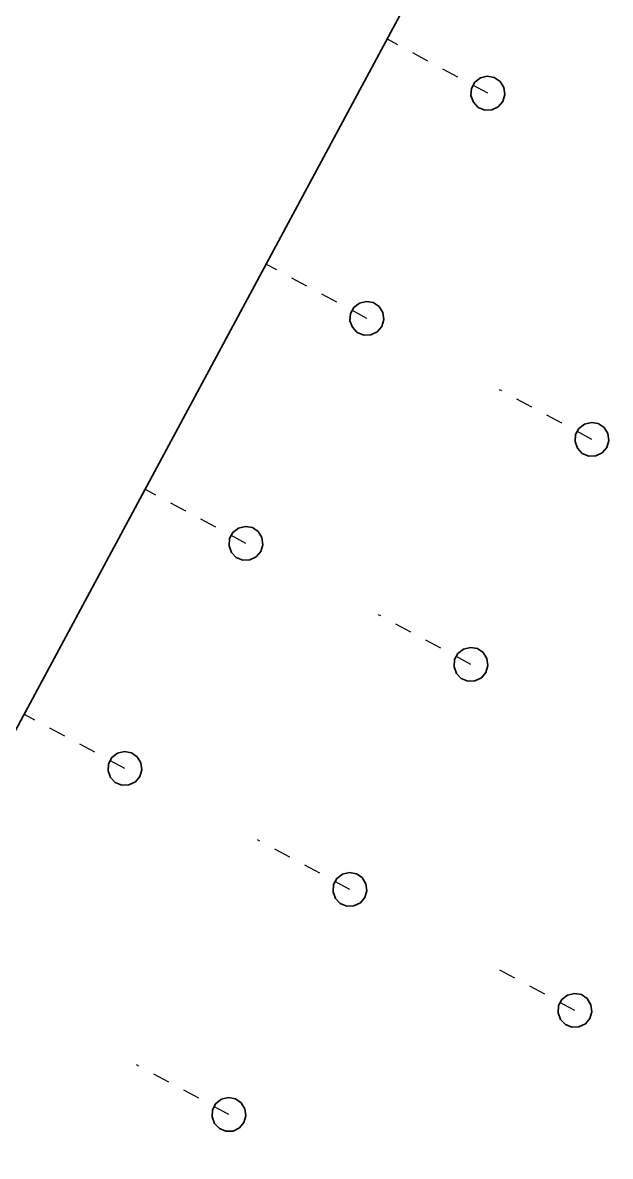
# Model space of a CAD drawing. Header units: metres. Extents: x 2711799 to 2711985, y 1236908 to 1237087.
# Drawn here: x 2711860.07 to 2711863.52, y 1236963.04 to 1236969.69 of the extents above; entities that cross this region are included whole.
import ezdxf

# ---------------------------------------------------------------- set-up
doc = ezdxf.new("R2010")
doc.units = ezdxf.units.M
doc.linetypes.add('AUSGEZOGEN', pattern=[0])
doc.linetypes.add('VERDECKT2_S2', pattern=[0.18, 0.1, -0.08])
doc.layers.add('XR$9$Beton Ansicht', color=7, linetype='AUSGEZOGEN', lineweight=35)
doc.layers.add('XR$9$Beton verdeckt vorne', color=7, linetype='VERDECKT2_S2', lineweight=25)

msp = doc.modelspace()

# ---------------------------------------------------------------- linework, layer by layer
at = {"layer": 'XR$9$Beton Ansicht', "transparency": 33554687}
for p, q in [((2711858.1848, 1236962.1136, 640.05), (2711863.9862, 1236972.9041, 640.05)), ((2711862.705, 1236969.3071, 640.05), (2711862.7247, 1236969.3437, 640.05)), ((2711862.7247, 1236969.3437, 640.05), (2711862.7576, 1236969.3691, 640.05)), ((2711862.7576, 1236969.3691, 640.05), (2711862.798, 1236969.379, 640.05)), ((2711862.798, 1236969.379, 640.05), (2711862.8389, 1236969.3716, 640.05)), ((2711862.8389, 1236969.3716, 640.05), (2711862.8733, 1236969.3482, 640.05)), ((2711862.8733, 1236969.3482, 640.05), (2711862.8951, 1236969.3128, 640.05)), ((2711862.7019, 1236969.2656, 640.05), (2711862.705, 1236969.3071, 640.05)), ((2711862.9007, 1236969.2716, 640.05), (2711862.8891, 1236969.2317, 640.05)), ((2711862.8951, 1236969.3128, 640.05), (2711862.9007, 1236969.2716, 640.05)), ((2711862.716, 1236969.2265, 640.05), (2711862.7019, 1236969.2656, 640.05)), ((2711862.7447, 1236969.1964, 640.05), (2711862.716, 1236969.2265, 640.05)), ((2711862.8891, 1236969.2317, 640.05), (2711862.8622, 1236969.2, 640.05)), ((2711862.7832, 1236969.1807, 640.05), (2711862.7447, 1236969.1964, 640.05)), ((2711862.8248, 1236969.1819, 640.05), (2711862.7832, 1236969.1807, 640.05)), ((2711862.8622, 1236969.2, 640.05), (2711862.8248, 1236969.1819, 640.05)), ((2711861.9947, 1236967.9859, 640.05), (2711862.0144, 1236968.0225, 640.05)), ((2711862.0144, 1236968.0225, 640.05), (2711862.0473, 1236968.048, 640.05)), ((2711862.0473, 1236968.048, 640.05), (2711862.0877, 1236968.0578, 640.05)), ((2711862.0877, 1236968.0578, 640.05), (2711862.1286, 1236968.0504, 640.05)), ((2711862.1286, 1236968.0504, 640.05), (2711862.163, 1236968.027, 640.05)), ((2711862.163, 1236968.027, 640.05), (2711862.1848, 1236967.9917, 640.05)), ((2711861.9916, 1236967.9444, 640.05), (2711861.9947, 1236967.9859, 640.05)), ((2711862.0057, 1236967.9053, 640.05), (2711861.9916, 1236967.9444, 640.05)), ((2711862.1904, 1236967.9505, 640.05), (2711862.1788, 1236967.9105, 640.05)), ((2711862.1848, 1236967.9917, 640.05), (2711862.1904, 1236967.9505, 640.05)), ((2711862.0344, 1236967.8752, 640.05), (2711862.0057, 1236967.9053, 640.05)), ((2711862.0729, 1236967.8595, 640.05), (2711862.0344, 1236967.8752, 640.05)), ((2711862.1519, 1236967.8788, 640.05), (2711862.1144, 1236967.8608, 640.05)), ((2711862.1788, 1236967.9105, 640.05), (2711862.1519, 1236967.8788, 640.05)), ((2711862.1144, 1236967.8608, 640.05), (2711862.0729, 1236967.8595, 640.05)), ((2711863.3356, 1236967.3122, 640.05), (2711863.3684, 1236967.3377, 640.05)), ((2711863.3684, 1236967.3377, 640.05), (2711863.4088, 1236967.3475, 640.05)), ((2711863.4088, 1236967.3475, 640.05), (2711863.4497, 1236967.3401, 640.05)), ((2711863.4497, 1236967.3401, 640.05), (2711863.4841, 1236967.3167, 640.05)), ((2711863.3128, 1236967.2341, 640.05), (2711863.3159, 1236967.2756, 640.05)), ((2711863.3159, 1236967.2756, 640.05), (2711863.3356, 1236967.3122, 640.05)), ((2711863.4841, 1236967.3167, 640.05), (2711863.506, 1236967.2814, 640.05)), ((2711863.506, 1236967.2814, 640.05), (2711863.5116, 1236967.2401, 640.05)), ((2711863.3268, 1236967.195, 640.05), (2711863.3128, 1236967.2341, 640.05)), ((2711863.5116, 1236967.2401, 640.05), (2711863.4999, 1236967.2002, 640.05)), ((2711863.3556, 1236967.1649, 640.05), (2711863.3268, 1236967.195, 640.05)), ((2711863.394, 1236967.1492, 640.05), (2711863.3556, 1236967.1649, 640.05)), ((2711863.4356, 1236967.1504, 640.05), (2711863.394, 1236967.1492, 640.05)), ((2711863.4731, 1236967.1685, 640.05), (2711863.4356, 1236967.1504, 640.05)), ((2711863.4999, 1236967.2002, 640.05), (2711863.4731, 1236967.1685, 640.05)), ((2711861.2844, 1236966.6647, 640.05), (2711861.3041, 1236966.7014, 640.05)), ((2711861.3041, 1236966.7014, 640.05), (2711861.337, 1236966.7268, 640.05)), ((2711861.337, 1236966.7268, 640.05), (2711861.3774, 1236966.7367, 640.05)), ((2711861.3774, 1236966.7367, 640.05), (2711861.4183, 1236966.7293, 640.05)), ((2711861.4183, 1236966.7293, 640.05), (2711861.4526, 1236966.7059, 640.05)), ((2711861.4526, 1236966.7059, 640.05), (2711861.4745, 1236966.6705, 640.05)), ((2711861.2813, 1236966.6233, 640.05), (2711861.2844, 1236966.6647, 640.05)), ((2711861.2953, 1236966.5841, 640.05), (2711861.2813, 1236966.6233, 640.05)), ((2711861.4801, 1236966.6293, 640.05), (2711861.4685, 1236966.5894, 640.05)), ((2711861.4745, 1236966.6705, 640.05), (2711861.4801, 1236966.6293, 640.05)), ((2711861.3241, 1236966.5541, 640.05), (2711861.2953, 1236966.5841, 640.05)), ((2711861.3626, 1236966.5383, 640.05), (2711861.3241, 1236966.5541, 640.05)), ((2711861.4041, 1236966.5396, 640.05), (2711861.3626, 1236966.5383, 640.05)), ((2711861.4416, 1236966.5577, 640.05), (2711861.4041, 1236966.5396, 640.05)), ((2711861.4685, 1236966.5894, 640.05), (2711861.4416, 1236966.5577, 640.05)), ((2711862.6252, 1236965.9911, 640.05), (2711862.6581, 1236966.0165, 640.05)), ((2711862.6581, 1236966.0165, 640.05), (2711862.6985, 1236966.0264, 640.05)), ((2711862.6985, 1236966.0264, 640.05), (2711862.7394, 1236966.019, 640.05)), ((2711862.7394, 1236966.019, 640.05), (2711862.7738, 1236965.9956, 640.05)), ((2711862.6025, 1236965.913, 640.05), (2711862.6056, 1236965.9544, 640.05)), ((2711862.6056, 1236965.9544, 640.05), (2711862.6252, 1236965.9911, 640.05)), ((2711862.7738, 1236965.9956, 640.05), (2711862.7957, 1236965.9602, 640.05)), ((2711862.7957, 1236965.9602, 640.05), (2711862.8013, 1236965.919, 640.05)), ((2711862.6165, 1236965.8738, 640.05), (2711862.6025, 1236965.913, 640.05)), ((2711862.6452, 1236965.8438, 640.05), (2711862.6165, 1236965.8738, 640.05)), ((2711862.7896, 1236965.8791, 640.05), (2711862.7628, 1236965.8473, 640.05)), ((2711862.8013, 1236965.919, 640.05), (2711862.7896, 1236965.8791, 640.05)), ((2711862.6837, 1236965.828, 640.05), (2711862.6452, 1236965.8438, 640.05)), ((2711862.7253, 1236965.8293, 640.05), (2711862.6837, 1236965.828, 640.05)), ((2711862.7628, 1236965.8473, 640.05), (2711862.7253, 1236965.8293, 640.05)), ((2711860.6267, 1236965.4057, 640.05), (2711860.6671, 1236965.4155, 640.05)), ((2711860.6671, 1236965.4155, 640.05), (2711860.708, 1236965.4081, 640.05)), ((2711860.708, 1236965.4081, 640.05), (2711860.7423, 1236965.3847, 640.05)), ((2711860.571, 1236965.3021, 640.05), (2711860.5741, 1236965.3436, 640.05)), ((2711860.5741, 1236965.3436, 640.05), (2711860.5938, 1236965.3802, 640.05)), ((2711860.5938, 1236965.3802, 640.05), (2711860.6267, 1236965.4057, 640.05)), ((2711860.7423, 1236965.3847, 640.05), (2711860.7642, 1236965.3493, 640.05)), ((2711860.7642, 1236965.3493, 640.05), (2711860.7698, 1236965.3081, 640.05)), ((2711860.585, 1236965.263, 640.05), (2711860.571, 1236965.3021, 640.05)), ((2711860.7698, 1236965.3081, 640.05), (2711860.7582, 1236965.2682, 640.05)), ((2711860.6138, 1236965.2329, 640.05), (2711860.585, 1236965.263, 640.05)), ((2711860.6523, 1236965.2172, 640.05), (2711860.6138, 1236965.2329, 640.05)), ((2711860.6938, 1236965.2184, 640.05), (2711860.6523, 1236965.2172, 640.05)), ((2711860.7313, 1236965.2365, 640.05), (2711860.6938, 1236965.2184, 640.05)), ((2711860.7582, 1236965.2682, 640.05), (2711860.7313, 1236965.2365, 640.05)), ((2711861.9149, 1236964.6699, 640.05), (2711861.9478, 1236964.6953, 640.05)), ((2711861.9478, 1236964.6953, 640.05), (2711861.9882, 1236964.7052, 640.05)), ((2711861.9882, 1236964.7052, 640.05), (2711862.0291, 1236964.6978, 640.05)), ((2711862.0291, 1236964.6978, 640.05), (2711862.0635, 1236964.6744, 640.05)), ((2711861.8922, 1236964.5918, 640.05), (2711861.8952, 1236964.6333, 640.05)), ((2711861.8952, 1236964.6333, 640.05), (2711861.9149, 1236964.6699, 640.05)), ((2711862.0635, 1236964.6744, 640.05), (2711862.0854, 1236964.639, 640.05)), ((2711862.0854, 1236964.639, 640.05), (2711862.091, 1236964.5978, 640.05)), ((2711861.9062, 1236964.5527, 640.05), (2711861.8922, 1236964.5918, 640.05)), ((2711861.9349, 1236964.5226, 640.05), (2711861.9062, 1236964.5527, 640.05)), ((2711862.0793, 1236964.5579, 640.05), (2711862.0524, 1236964.5262, 640.05)), ((2711862.091, 1236964.5978, 640.05), (2711862.0793, 1236964.5579, 640.05)), ((2711861.9734, 1236964.5069, 640.05), (2711861.9349, 1236964.5226, 640.05)), ((2711862.015, 1236964.5081, 640.05), (2711861.9734, 1236964.5069, 640.05)), ((2711862.0524, 1236964.5262, 640.05), (2711862.015, 1236964.5081, 640.05)), ((2711863.2164, 1236963.923, 640.05), (2711863.2361, 1236963.9596, 640.05)), ((2711863.2361, 1236963.9596, 640.05), (2711863.269, 1236963.985, 640.05)), ((2711863.269, 1236963.985, 640.05), (2711863.3094, 1236963.9949, 640.05)), ((2711863.3094, 1236963.9949, 640.05), (2711863.3503, 1236963.9875, 640.05)), ((2711863.3503, 1236963.9875, 640.05), (2711863.3847, 1236963.9641, 640.05)), ((2711863.3847, 1236963.9641, 640.05), (2711863.4065, 1236963.9287, 640.05)), ((2711863.2133, 1236963.8815, 640.05), (2711863.2164, 1236963.923, 640.05)), ((2711863.2274, 1236963.8424, 640.05), (2711863.2133, 1236963.8815, 640.05)), ((2711863.4121, 1236963.8875, 640.05), (2711863.4005, 1236963.8476, 640.05)), ((2711863.4065, 1236963.9287, 640.05), (2711863.4121, 1236963.8875, 640.05)), ((2711863.2561, 1236963.8123, 640.05), (2711863.2274, 1236963.8424, 640.05)), ((2711863.2946, 1236963.7966, 640.05), (2711863.2561, 1236963.8123, 640.05)), ((2711863.3736, 1236963.8159, 640.05), (2711863.3361, 1236963.7978, 640.05)), ((2711863.4005, 1236963.8476, 640.05), (2711863.3736, 1236963.8159, 640.05)), ((2711863.3361, 1236963.7978, 640.05), (2711863.2946, 1236963.7966, 640.05)), ((2711861.1849, 1236963.3121, 640.05), (2711861.2046, 1236963.3487, 640.05)), ((2711861.2046, 1236963.3487, 640.05), (2711861.2375, 1236963.3742, 640.05)), ((2711861.2375, 1236963.3742, 640.05), (2711861.2779, 1236963.3841, 640.05)), ((2711861.2779, 1236963.3841, 640.05), (2711861.3188, 1236963.3767, 640.05)), ((2711861.3188, 1236963.3767, 640.05), (2711861.3532, 1236963.3532, 640.05)), ((2711861.3532, 1236963.3532, 640.05), (2711861.3751, 1236963.3179, 640.05)), ((2711861.1818, 1236963.2706, 640.05), (2711861.1849, 1236963.3121, 640.05)), ((2711861.3751, 1236963.3179, 640.05), (2711861.3807, 1236963.2767, 640.05)), ((2711861.1959, 1236963.2315, 640.05), (2711861.1818, 1236963.2706, 640.05)), ((2711861.2246, 1236963.2015, 640.05), (2711861.1959, 1236963.2315, 640.05)), ((2711861.369, 1236963.2368, 640.05), (2711861.3421, 1236963.205, 640.05)), ((2711861.3807, 1236963.2767, 640.05), (2711861.369, 1236963.2368, 640.05)), ((2711861.2631, 1236963.1857, 640.05), (2711861.2246, 1236963.2015, 640.05)), ((2711861.3047, 1236963.187, 640.05), (2711861.2631, 1236963.1857, 640.05)), ((2711861.3421, 1236963.205, 640.05), (2711861.3047, 1236963.187, 640.05))]:
    msp.add_line(p, q, dxfattribs=at)
at = {"layer": 'XR$9$Beton Ansicht', "color": 7, "linetype": 'AUSGEZOGEN', "lineweight": 35, "transparency": 33554687}
for p, q in [((2711858.1848, 1236962.1136, 640.05), (2711863.9862, 1236972.9041, 640.05)), ((2711862.705, 1236969.3071, 640.05), (2711862.7247, 1236969.3437, 640.05)), ((2711862.7247, 1236969.3437, 640.05), (2711862.7576, 1236969.3691, 640.05)), ((2711862.7576, 1236969.3691, 640.05), (2711862.798, 1236969.379, 640.05)), ((2711862.798, 1236969.379, 640.05), (2711862.8389, 1236969.3716, 640.05)), ((2711862.8389, 1236969.3716, 640.05), (2711862.8733, 1236969.3482, 640.05)), ((2711862.8733, 1236969.3482, 640.05), (2711862.8951, 1236969.3128, 640.05)), ((2711862.7019, 1236969.2656, 640.05), (2711862.705, 1236969.3071, 640.05)), ((2711862.9007, 1236969.2716, 640.05), (2711862.8891, 1236969.2317, 640.05)), ((2711862.8951, 1236969.3128, 640.05), (2711862.9007, 1236969.2716, 640.05)), ((2711862.716, 1236969.2265, 640.05), (2711862.7019, 1236969.2656, 640.05)), ((2711862.7447, 1236969.1964, 640.05), (2711862.716, 1236969.2265, 640.05)), ((2711862.8891, 1236969.2317, 640.05), (2711862.8622, 1236969.2, 640.05)), ((2711862.7832, 1236969.1807, 640.05), (2711862.7447, 1236969.1964, 640.05)), ((2711862.8248, 1236969.1819, 640.05), (2711862.7832, 1236969.1807, 640.05)), ((2711862.8622, 1236969.2, 640.05), (2711862.8248, 1236969.1819, 640.05)), ((2711861.9947, 1236967.9859, 640.05), (2711862.0144, 1236968.0225, 640.05)), ((2711862.0144, 1236968.0225, 640.05), (2711862.0473, 1236968.048, 640.05)), ((2711862.0473, 1236968.048, 640.05), (2711862.0877, 1236968.0578, 640.05)), ((2711862.0877, 1236968.0578, 640.05), (2711862.1286, 1236968.0504, 640.05)), ((2711862.1286, 1236968.0504, 640.05), (2711862.163, 1236968.027, 640.05)), ((2711862.163, 1236968.027, 640.05), (2711862.1848, 1236967.9917, 640.05)), ((2711861.9916, 1236967.9444, 640.05), (2711861.9947, 1236967.9859, 640.05)), ((2711862.0057, 1236967.9053, 640.05), (2711861.9916, 1236967.9444, 640.05)), ((2711862.1904, 1236967.9505, 640.05), (2711862.1788, 1236967.9105, 640.05)), ((2711862.1848, 1236967.9917, 640.05), (2711862.1904, 1236967.9505, 640.05)), ((2711862.0344, 1236967.8752, 640.05), (2711862.0057, 1236967.9053, 640.05)), ((2711862.0729, 1236967.8595, 640.05), (2711862.0344, 1236967.8752, 640.05)), ((2711862.1519, 1236967.8788, 640.05), (2711862.1144, 1236967.8608, 640.05)), ((2711862.1788, 1236967.9105, 640.05), (2711862.1519, 1236967.8788, 640.05)), ((2711862.1144, 1236967.8608, 640.05), (2711862.0729, 1236967.8595, 640.05)), ((2711863.3356, 1236967.3122, 640.05), (2711863.3684, 1236967.3377, 640.05)), ((2711863.3684, 1236967.3377, 640.05), (2711863.4088, 1236967.3475, 640.05)), ((2711863.4088, 1236967.3475, 640.05), (2711863.4497, 1236967.3401, 640.05)), ((2711863.4497, 1236967.3401, 640.05), (2711863.4841, 1236967.3167, 640.05)), ((2711863.3128, 1236967.2341, 640.05), (2711863.3159, 1236967.2756, 640.05)), ((2711863.3159, 1236967.2756, 640.05), (2711863.3356, 1236967.3122, 640.05)), ((2711863.4841, 1236967.3167, 640.05), (2711863.506, 1236967.2814, 640.05)), ((2711863.506, 1236967.2814, 640.05), (2711863.5116, 1236967.2401, 640.05)), ((2711863.3268, 1236967.195, 640.05), (2711863.3128, 1236967.2341, 640.05)), ((2711863.5116, 1236967.2401, 640.05), (2711863.4999, 1236967.2002, 640.05)), ((2711863.3556, 1236967.1649, 640.05), (2711863.3268, 1236967.195, 640.05)), ((2711863.394, 1236967.1492, 640.05), (2711863.3556, 1236967.1649, 640.05)), ((2711863.4356, 1236967.1504, 640.05), (2711863.394, 1236967.1492, 640.05)), ((2711863.4731, 1236967.1685, 640.05), (2711863.4356, 1236967.1504, 640.05)), ((2711863.4999, 1236967.2002, 640.05), (2711863.4731, 1236967.1685, 640.05)), ((2711861.2844, 1236966.6647, 640.05), (2711861.3041, 1236966.7014, 640.05)), ((2711861.3041, 1236966.7014, 640.05), (2711861.337, 1236966.7268, 640.05)), ((2711861.337, 1236966.7268, 640.05), (2711861.3774, 1236966.7367, 640.05)), ((2711861.3774, 1236966.7367, 640.05), (2711861.4183, 1236966.7293, 640.05)), ((2711861.4183, 1236966.7293, 640.05), (2711861.4526, 1236966.7059, 640.05)), ((2711861.4526, 1236966.7059, 640.05), (2711861.4745, 1236966.6705, 640.05)), ((2711861.2813, 1236966.6233, 640.05), (2711861.2844, 1236966.6647, 640.05)), ((2711861.2953, 1236966.5841, 640.05), (2711861.2813, 1236966.6233, 640.05)), ((2711861.4801, 1236966.6293, 640.05), (2711861.4685, 1236966.5894, 640.05)), ((2711861.4745, 1236966.6705, 640.05), (2711861.4801, 1236966.6293, 640.05)), ((2711861.3241, 1236966.5541, 640.05), (2711861.2953, 1236966.5841, 640.05)), ((2711861.3626, 1236966.5383, 640.05), (2711861.3241, 1236966.5541, 640.05)), ((2711861.4041, 1236966.5396, 640.05), (2711861.3626, 1236966.5383, 640.05)), ((2711861.4416, 1236966.5577, 640.05), (2711861.4041, 1236966.5396, 640.05)), ((2711861.4685, 1236966.5894, 640.05), (2711861.4416, 1236966.5577, 640.05)), ((2711862.6252, 1236965.9911, 640.05), (2711862.6581, 1236966.0165, 640.05)), ((2711862.6581, 1236966.0165, 640.05), (2711862.6985, 1236966.0264, 640.05)), ((2711862.6985, 1236966.0264, 640.05), (2711862.7394, 1236966.019, 640.05)), ((2711862.7394, 1236966.019, 640.05), (2711862.7738, 1236965.9956, 640.05)), ((2711862.6025, 1236965.913, 640.05), (2711862.6056, 1236965.9544, 640.05)), ((2711862.6056, 1236965.9544, 640.05), (2711862.6252, 1236965.9911, 640.05)), ((2711862.7738, 1236965.9956, 640.05), (2711862.7957, 1236965.9602, 640.05)), ((2711862.7957, 1236965.9602, 640.05), (2711862.8013, 1236965.919, 640.05)), ((2711862.6165, 1236965.8738, 640.05), (2711862.6025, 1236965.913, 640.05)), ((2711862.6452, 1236965.8438, 640.05), (2711862.6165, 1236965.8738, 640.05)), ((2711862.7896, 1236965.8791, 640.05), (2711862.7628, 1236965.8473, 640.05)), ((2711862.8013, 1236965.919, 640.05), (2711862.7896, 1236965.8791, 640.05)), ((2711862.6837, 1236965.828, 640.05), (2711862.6452, 1236965.8438, 640.05)), ((2711862.7253, 1236965.8293, 640.05), (2711862.6837, 1236965.828, 640.05)), ((2711862.7628, 1236965.8473, 640.05), (2711862.7253, 1236965.8293, 640.05)), ((2711860.6267, 1236965.4057, 640.05), (2711860.6671, 1236965.4155, 640.05)), ((2711860.6671, 1236965.4155, 640.05), (2711860.708, 1236965.4081, 640.05)), ((2711860.708, 1236965.4081, 640.05), (2711860.7423, 1236965.3847, 640.05)), ((2711860.571, 1236965.3021, 640.05), (2711860.5741, 1236965.3436, 640.05)), ((2711860.5741, 1236965.3436, 640.05), (2711860.5938, 1236965.3802, 640.05)), ((2711860.5938, 1236965.3802, 640.05), (2711860.6267, 1236965.4057, 640.05)), ((2711860.7423, 1236965.3847, 640.05), (2711860.7642, 1236965.3493, 640.05)), ((2711860.7642, 1236965.3493, 640.05), (2711860.7698, 1236965.3081, 640.05)), ((2711860.585, 1236965.263, 640.05), (2711860.571, 1236965.3021, 640.05)), ((2711860.7698, 1236965.3081, 640.05), (2711860.7582, 1236965.2682, 640.05)), ((2711860.6138, 1236965.2329, 640.05), (2711860.585, 1236965.263, 640.05)), ((2711860.6523, 1236965.2172, 640.05), (2711860.6138, 1236965.2329, 640.05)), ((2711860.6938, 1236965.2184, 640.05), (2711860.6523, 1236965.2172, 640.05)), ((2711860.7313, 1236965.2365, 640.05), (2711860.6938, 1236965.2184, 640.05)), ((2711860.7582, 1236965.2682, 640.05), (2711860.7313, 1236965.2365, 640.05)), ((2711861.9149, 1236964.6699, 640.05), (2711861.9478, 1236964.6953, 640.05)), ((2711861.9478, 1236964.6953, 640.05), (2711861.9882, 1236964.7052, 640.05)), ((2711861.9882, 1236964.7052, 640.05), (2711862.0291, 1236964.6978, 640.05)), ((2711862.0291, 1236964.6978, 640.05), (2711862.0635, 1236964.6744, 640.05)), ((2711861.8922, 1236964.5918, 640.05), (2711861.8952, 1236964.6333, 640.05)), ((2711861.8952, 1236964.6333, 640.05), (2711861.9149, 1236964.6699, 640.05)), ((2711862.0635, 1236964.6744, 640.05), (2711862.0854, 1236964.639, 640.05)), ((2711862.0854, 1236964.639, 640.05), (2711862.091, 1236964.5978, 640.05)), ((2711861.9062, 1236964.5527, 640.05), (2711861.8922, 1236964.5918, 640.05)), ((2711861.9349, 1236964.5226, 640.05), (2711861.9062, 1236964.5527, 640.05)), ((2711862.0793, 1236964.5579, 640.05), (2711862.0524, 1236964.5262, 640.05)), ((2711862.091, 1236964.5978, 640.05), (2711862.0793, 1236964.5579, 640.05)), ((2711861.9734, 1236964.5069, 640.05), (2711861.9349, 1236964.5226, 640.05)), ((2711862.015, 1236964.5081, 640.05), (2711861.9734, 1236964.5069, 640.05)), ((2711862.0524, 1236964.5262, 640.05), (2711862.015, 1236964.5081, 640.05)), ((2711863.2164, 1236963.923, 640.05), (2711863.2361, 1236963.9596, 640.05)), ((2711863.2361, 1236963.9596, 640.05), (2711863.269, 1236963.985, 640.05)), ((2711863.269, 1236963.985, 640.05), (2711863.3094, 1236963.9949, 640.05)), ((2711863.3094, 1236963.9949, 640.05), (2711863.3503, 1236963.9875, 640.05)), ((2711863.3503, 1236963.9875, 640.05), (2711863.3847, 1236963.9641, 640.05)), ((2711863.3847, 1236963.9641, 640.05), (2711863.4065, 1236963.9287, 640.05)), ((2711863.2133, 1236963.8815, 640.05), (2711863.2164, 1236963.923, 640.05)), ((2711863.2274, 1236963.8424, 640.05), (2711863.2133, 1236963.8815, 640.05)), ((2711863.4121, 1236963.8875, 640.05), (2711863.4005, 1236963.8476, 640.05)), ((2711863.4065, 1236963.9287, 640.05), (2711863.4121, 1236963.8875, 640.05)), ((2711863.2561, 1236963.8123, 640.05), (2711863.2274, 1236963.8424, 640.05)), ((2711863.2946, 1236963.7966, 640.05), (2711863.2561, 1236963.8123, 640.05)), ((2711863.3736, 1236963.8159, 640.05), (2711863.3361, 1236963.7978, 640.05)), ((2711863.4005, 1236963.8476, 640.05), (2711863.3736, 1236963.8159, 640.05)), ((2711863.3361, 1236963.7978, 640.05), (2711863.2946, 1236963.7966, 640.05)), ((2711861.1849, 1236963.3121, 640.05), (2711861.2046, 1236963.3487, 640.05)), ((2711861.2046, 1236963.3487, 640.05), (2711861.2375, 1236963.3742, 640.05)), ((2711861.2375, 1236963.3742, 640.05), (2711861.2779, 1236963.3841, 640.05)), ((2711861.2779, 1236963.3841, 640.05), (2711861.3188, 1236963.3767, 640.05)), ((2711861.3188, 1236963.3767, 640.05), (2711861.3532, 1236963.3532, 640.05)), ((2711861.3532, 1236963.3532, 640.05), (2711861.3751, 1236963.3179, 640.05)), ((2711861.1818, 1236963.2706, 640.05), (2711861.1849, 1236963.3121, 640.05)), ((2711861.3751, 1236963.3179, 640.05), (2711861.3807, 1236963.2767, 640.05)), ((2711861.1959, 1236963.2315, 640.05), (2711861.1818, 1236963.2706, 640.05)), ((2711861.2246, 1236963.2015, 640.05), (2711861.1959, 1236963.2315, 640.05)), ((2711861.369, 1236963.2368, 640.05), (2711861.3421, 1236963.205, 640.05)), ((2711861.3807, 1236963.2767, 640.05), (2711861.369, 1236963.2368, 640.05)), ((2711861.2631, 1236963.1857, 640.05), (2711861.2246, 1236963.2015, 640.05)), ((2711861.3047, 1236963.187, 640.05), (2711861.2631, 1236963.1857, 640.05)), ((2711861.3421, 1236963.205, 640.05), (2711861.3047, 1236963.187, 640.05))]:
    msp.add_line(p, q, dxfattribs=at)
at = {"layer": 'XR$9$Beton verdeckt vorne', "transparency": 33554687}
for p, q in [((2711862.8009, 1236969.2791, 640.05), (2711862.2109, 1236969.5963, 640.05)), ((2711862.0906, 1236967.9579, 640.05), (2711861.5006, 1236968.2751, 640.05)), ((2711863.4118, 1236967.2476, 640.05), (2711862.8699, 1236967.539, 640.05)), ((2711861.3803, 1236966.6368, 640.05), (2711860.7903, 1236966.954, 640.05)), ((2711862.7015, 1236965.9265, 640.05), (2711862.1596, 1236966.2178, 640.05)), ((2711860.67, 1236965.3156, 640.05), (2711860.08, 1236965.6328, 640.05)), ((2711861.9912, 1236964.6053, 640.05), (2711861.4492, 1236964.8967, 640.05)), ((2711863.3123, 1236963.895, 640.05), (2711862.8185, 1236964.1605, 640.05)), ((2711861.2808, 1236963.2842, 640.05), (2711860.7389, 1236963.5755, 640.05))]:
    msp.add_line(p, q, dxfattribs=at)
at = {"layer": 'XR$9$Beton verdeckt vorne', "color": 7, "linetype": 'VERDECKT2_S2', "lineweight": 25, "transparency": 33554687}
for p, q in [((2711862.8009, 1236969.2791, 640.05), (2711862.2109, 1236969.5963, 640.05)), ((2711862.0906, 1236967.9579, 640.05), (2711861.5006, 1236968.2751, 640.05)), ((2711863.4118, 1236967.2476, 640.05), (2711862.8699, 1236967.539, 640.05)), ((2711861.3803, 1236966.6368, 640.05), (2711860.7903, 1236966.954, 640.05)), ((2711862.7015, 1236965.9265, 640.05), (2711862.1596, 1236966.2178, 640.05)), ((2711860.67, 1236965.3156, 640.05), (2711860.08, 1236965.6328, 640.05)), ((2711861.9912, 1236964.6053, 640.05), (2711861.4492, 1236964.8967, 640.05)), ((2711863.3123, 1236963.895, 640.05), (2711862.8185, 1236964.1605, 640.05)), ((2711861.2808, 1236963.2842, 640.05), (2711860.7389, 1236963.5755, 640.05))]:
    msp.add_line(p, q, dxfattribs=at)

doc.saveas('drawing.dxf')
